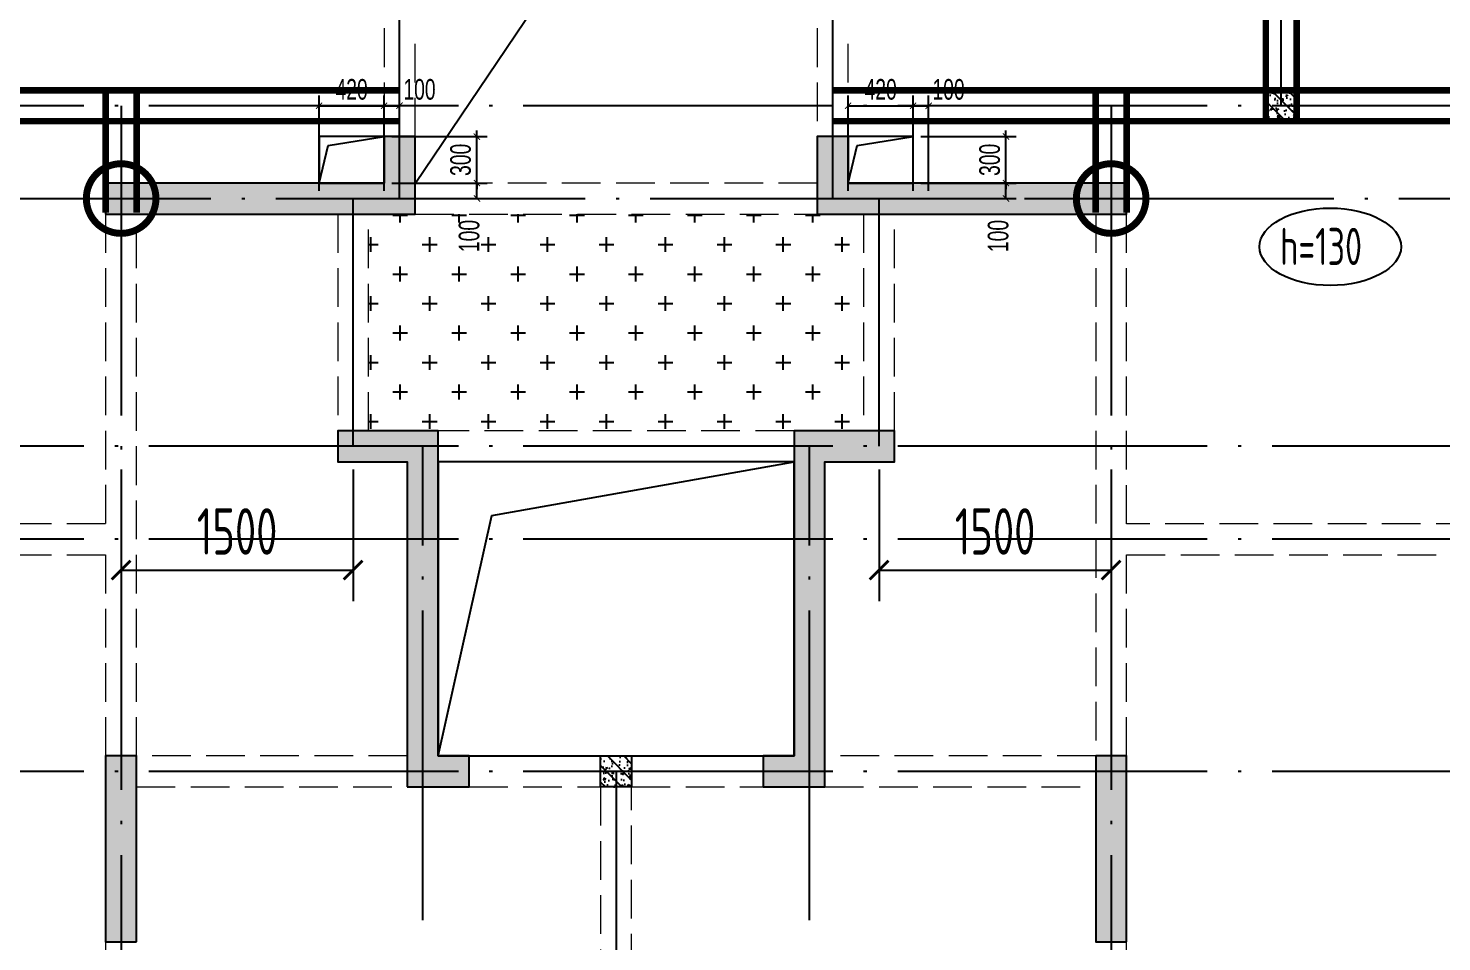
# Model space of a CAD drawing. Extents: x -812054 to 22247, y -644080 to 1003627.
# Drawn here: x -334957 to -325820, y -223660 to -217760 of the extents above; entities that cross this region are included whole.
import ezdxf

# ---------------------------------------------------------------- set-up
doc = ezdxf.new("R2010")
doc.units = 0
doc.header["$LTSCALE"] = 1000
doc.linetypes.add('DASH', pattern=[0.35, 0.25, -0.1])
doc.linetypes.add('DOTE', pattern=[2.42, 2, -0.2, 0.02, -0.2])
doc.layers.get('0').update_dxf_attribs({"linetype": 'CONTINUOUS'})
doc.layers.get('DEFPOINTS').update_dxf_attribs({"linetype": 'CONTINUOUS'})
doc.layers.add('+公共字体', color=7, linetype='CONTINUOUS', lineweight=20)
for name, color, linetype in [('A-DOTE', 10, 'DOTE'), ('ROOF', 183, 'CONTINUOUS'), ('S-B板填充', 251, 'CONTINUOUS'), ('S-B板标注', 3, 'CONTINUOUS'), ('S-B板配筋号', 7, 'CONTINUOUS'), ('S-C承台编号', 6, 'CONTINUOUS'), ('S-D洞口', 4, 'CONTINUOUS'), ('S-D洞口标注', 3, 'CONTINUOUS'), ('S-L主梁线', 4, 'DASH'), ('S-Q墙填充', 252, 'CONTINUOUS'), ('S-Q墙实线', 6, 'CONTINUOUS'), ('S-Q墙标注', 3, 'CONTINUOUS'), ('S-板正筋', 2, 'CONTINUOUS'), ('S-构造柱', 212, 'CONTINUOUS')]:
    doc.layers.add(name, color=color, linetype=linetype)
doc.layers.add('配箍校核', color=34, linetype='CONTINUOUS', plot=False)
doc.styles.add('TSSD_REIN', font='tssdeng.shx', dxfattribs={"width": 0.7, "height": 300, "bigfont": 'tssdchn.shx'})
doc.styles.add('结构文字', font='zstxt.shx', dxfattribs={"width": 0.7, "bigfont": 'zshz.shx'})
doc.dimstyles.new('STRUCK', dxfattribs={"dimtxt": 400, "dimasz": 121, "dimexe": 200, "dimexo": 150, "dimgap": 115, "dimtad": 1, "dimdec": 0, "dimdsep": 46, "dimtxsty": '结构文字', "dimblk": 'ARCHTICK', "dimcen": 400, "dimclrd": 3, "dimclre": 3, "dimclrt": 7, "dimadec": 0, "dimazin": 0, "dimtfac": 1, "dimtdec": 0, "dimtix": 1, "dimtmove": 2, "dimatfit": 3, "dimldrblk": '_DIMX', "dimfxl": 1, "dimtolj": 1, "dimtzin": 0, "dimarcsym": 0})
doc.dimstyles.new('STRUCK30', dxfattribs={"dimscale": 0.33333, "dimtxt": 400, "dimasz": 121, "dimexe": 200, "dimexo": 150, "dimgap": 115, "dimtad": 1, "dimdec": 0, "dimdsep": 46, "dimtxsty": '结构文字', "dimblk": 'ARCHTICK', "dimcen": 400, "dimclrd": 3, "dimclre": 3, "dimclrt": 7, "dimadec": 0, "dimazin": 0, "dimtfac": 1, "dimtdec": 0, "dimtix": 1, "dimtmove": 2, "dimatfit": 3, "dimldrblk": '_DIMX', "dimfxl": 1, "dimtolj": 1, "dimtzin": 0, "dimarcsym": 0})

# ---------------------------------------------------------------- blocks, each defined once
blk = doc.blocks.new('20210726.16350016')
at = {"layer": 'A-DOTE'}
for p, q in [((40700, 13100.3), (40700, 21100)), ((43500, 13100.3), (43500, 21100)), ((46400, 13700), (46400, 21100)), ((55600, 13700), (3600, 13700)), ((38900.2, 13700), (38900, 3600)), ((45299.8, 13700), (45300, 3600)), ((3600, 13100.3), (55600, 13100.3)), ((40400, 11500), (40400, 13100)), ((43800, 11500), (43800, 13100)), ((55600, 11500), (3600, 11500)), ((40850, 3600), (40850, 11500)), ((43350, 3600), (43350, 11500)), ((55600, 10900), (3600, 10900)), ((55600, 9400), (3600, 9400)), ((42100, 9400), (42100, 3600))]:
    blk.add_line(p, q, dxfattribs=at)
blk = doc.blocks.new('_ArchTick')
at = {"color": 0, "linetype": 'ByBlock', "const_width": 0.15}
blk.add_lwpolyline([(-0.5, -0.5), (0.5, 0.5)], dxfattribs=at)
blk = doc.blocks.new('*D1378')
at = {"layer": 'DEFPOINTS', "color": 0, "transparency": 16777216}
for p in [(-329236.5, -218459.8), (-328636.5, -218459.8), (-329236.5, -218759.8)]:
    blk.add_point(p, dxfattribs=at)
at = {"layer": 'S-D洞口标注', "color": 3, "lineweight": -2, "transparency": 16777216}
for p, q in [((-329186.5, -218459.8), (-328569.8, -218459.8)), ((-328636.5, -218459.8), (-328636.5, -218419.5)), ((-328636.5, -218759.8), (-328636.5, -218459.8)), ((-329186.5, -218759.8), (-328569.8, -218759.8)), ((-328636.5, -218759.8), (-328636.5, -218800.2))]:
    blk.add_line(p, q, dxfattribs=at)
at = {"layer": 'S-D洞口标注', "color": 3, "lineweight": -2, "transparency": 16777216, "xscale": 40.33293, "yscale": 40.33293, "zscale": 40.33293}
for p, rotation in [((-328636.5, -218459.8), 270), ((-328636.5, -218759.8), 90)]:
    blk.add_blockref('_ArchTick', p, dxfattribs=dict(at, rotation=rotation))
at = {"layer": 'S-D洞口标注', "color": 7, "transparency": 16777216, "insert": (-328741.5, -218609.8), "char_height": 133.33, "attachment_point": 5, "rotation": 90, "style": '结构文字'}
blk.add_mtext('\\A1;300', dxfattribs=at)
blk = doc.blocks.new('_DIMX')
blk.add_line((-150, 0), (150, 0))
at = {"const_width": 50}
blk.add_lwpolyline([(-70, -70), (70, 70)], dxfattribs=at)
blk = doc.blocks.new('*D1379')
at = {"layer": 'DEFPOINTS', "color": 0, "transparency": 16777216}
for p in [(-329236.5, -218260.4), (-329656.5, -218860.4), (-329236.5, -218859.8)]:
    blk.add_point(p, dxfattribs=at)
at = {"layer": 'S-D洞口标注', "color": 3, "lineweight": -2, "transparency": 16777216}
for p, q in [((-329656.5, -218810.4), (-329656.5, -218193.8)), ((-329656.5, -218260.4), (-329236.5, -218260.4)), ((-329236.5, -218809.8), (-329236.5, -218193.8))]:
    blk.add_line(p, q, dxfattribs=at)
at = {"layer": 'S-D洞口标注', "color": 3, "lineweight": -2, "transparency": 16777216, "xscale": 40.33293, "yscale": 40.33293, "zscale": 40.33293, "rotation": 180}
blk.add_blockref('_ArchTick', (-329656.5, -218260.4), dxfattribs=at)
at = {"layer": 'S-D洞口标注', "color": 3, "lineweight": -2, "transparency": 16777216, "xscale": 40.33293, "yscale": 40.33293, "zscale": 40.33293}
blk.add_blockref('_ArchTick', (-329236.5, -218260.4), dxfattribs=at)
at = {"layer": 'S-D洞口标注', "color": 7, "transparency": 16777216, "insert": (-329446.5, -218155.4), "char_height": 133.33, "attachment_point": 5, "style": '结构文字'}
blk.add_mtext('\\A1;420', dxfattribs=at)
blk = doc.blocks.new('*D1380')
at = {"layer": 'DEFPOINTS', "color": 0, "transparency": 16777216}
for p in [(-329136.5, -218260.4), (-329236.5, -218859.8), (-329136.5, -218859.8)]:
    blk.add_point(p, dxfattribs=at)
at = {"layer": 'S-D洞口标注', "color": 3, "lineweight": -2, "transparency": 16777216}
for p, q in [((-329236.5, -218809.8), (-329236.5, -218193.8)), ((-329236.5, -218260.4), (-329136.5, -218260.4)), ((-329136.5, -218809.8), (-329136.5, -218193.8))]:
    blk.add_line(p, q, dxfattribs=at)
at = {"layer": 'S-D洞口标注', "color": 3, "lineweight": -2, "transparency": 16777216, "xscale": 40.33293, "yscale": 40.33293, "zscale": 40.33293, "rotation": 180}
blk.add_blockref('_ArchTick', (-329236.5, -218260.4), dxfattribs=at)
at = {"layer": 'S-D洞口标注', "color": 3, "lineweight": -2, "transparency": 16777216, "xscale": 40.33293, "yscale": 40.33293, "zscale": 40.33293}
blk.add_blockref('_ArchTick', (-329136.5, -218260.4), dxfattribs=at)
at = {"layer": 'S-D洞口标注', "color": 7, "transparency": 16777216, "insert": (-329007.6, -218155.4), "char_height": 133.33, "attachment_point": 5, "style": '结构文字'}
blk.add_mtext('\\A1;100', dxfattribs=at)
blk = doc.blocks.new('*D1381')
at = {"layer": 'DEFPOINTS', "color": 0, "transparency": 16777216}
for p in [(-329236.5, -218759.8), (-328636.5, -218759.8), (-329236.5, -218859.8)]:
    blk.add_point(p, dxfattribs=at)
at = {"layer": 'S-D洞口标注', "color": 3, "lineweight": -2, "transparency": 16777216}
for p, q in [((-329186.5, -218759.8), (-328569.8, -218759.8)), ((-328636.5, -218859.8), (-328636.5, -218759.8)), ((-329186.5, -218859.8), (-328569.8, -218859.8))]:
    blk.add_line(p, q, dxfattribs=at)
at = {"layer": 'S-D洞口标注', "color": 3, "lineweight": -2, "transparency": 16777216, "xscale": 40.33293, "yscale": 40.33293, "zscale": 40.33293}
for p, rotation in [((-328636.5, -218759.8), 90), ((-328636.5, -218859.8), 270)]:
    blk.add_blockref('_ArchTick', p, dxfattribs=dict(at, rotation=rotation))
at = {"layer": 'S-D洞口标注', "color": 7, "transparency": 16777216, "insert": (-328686.5, -219101.8), "char_height": 133.33, "attachment_point": 5, "rotation": 90, "style": '结构文字'}
blk.add_mtext('\\A1;100', dxfattribs=at)
blk = doc.blocks.new('*D1382')
at = {"layer": 'DEFPOINTS', "color": 0, "transparency": 16777216}
for p in [(-332656.5, -218459.8), (-332056.5, -218459.8), (-332656.5, -218759.8)]:
    blk.add_point(p, dxfattribs=at)
at = {"layer": 'S-D洞口标注', "color": 3, "lineweight": -2, "transparency": 16777216}
for p, q in [((-332606.5, -218459.8), (-331989.8, -218459.8)), ((-332056.5, -218459.8), (-332056.5, -218419.5)), ((-332056.5, -218759.8), (-332056.5, -218459.8)), ((-332606.5, -218759.8), (-331989.8, -218759.8)), ((-332056.5, -218759.8), (-332056.5, -218800.2))]:
    blk.add_line(p, q, dxfattribs=at)
at = {"layer": 'S-D洞口标注', "color": 3, "lineweight": -2, "transparency": 16777216, "xscale": 40.33293, "yscale": 40.33293, "zscale": 40.33293}
for p, rotation in [((-332056.5, -218459.8), 270), ((-332056.5, -218759.8), 90)]:
    blk.add_blockref('_ArchTick', p, dxfattribs=dict(at, rotation=rotation))
at = {"layer": 'S-D洞口标注', "color": 7, "transparency": 16777216, "insert": (-332161.5, -218609.8), "char_height": 133.33, "attachment_point": 5, "rotation": 90, "style": '结构文字'}
blk.add_mtext('\\A1;300', dxfattribs=at)
blk = doc.blocks.new('*D1383')
at = {"layer": 'DEFPOINTS', "color": 0, "transparency": 16777216}
for p in [(-332656.5, -218260.4), (-333076.5, -218860.4), (-332656.5, -218859.8)]:
    blk.add_point(p, dxfattribs=at)
at = {"layer": 'S-D洞口标注', "color": 3, "lineweight": -2, "transparency": 16777216}
for p, q in [((-333076.5, -218810.4), (-333076.5, -218193.8)), ((-333076.5, -218260.4), (-332656.5, -218260.4)), ((-332656.5, -218809.8), (-332656.5, -218193.8))]:
    blk.add_line(p, q, dxfattribs=at)
at = {"layer": 'S-D洞口标注', "color": 3, "lineweight": -2, "transparency": 16777216, "xscale": 40.33293, "yscale": 40.33293, "zscale": 40.33293, "rotation": 180}
blk.add_blockref('_ArchTick', (-333076.5, -218260.4), dxfattribs=at)
at = {"layer": 'S-D洞口标注', "color": 3, "lineweight": -2, "transparency": 16777216, "xscale": 40.33293, "yscale": 40.33293, "zscale": 40.33293}
blk.add_blockref('_ArchTick', (-332656.5, -218260.4), dxfattribs=at)
at = {"layer": 'S-D洞口标注', "color": 7, "transparency": 16777216, "insert": (-332866.5, -218155.4), "char_height": 133.33, "attachment_point": 5, "style": '结构文字'}
blk.add_mtext('\\A1;420', dxfattribs=at)
blk = doc.blocks.new('*D1384')
at = {"layer": 'DEFPOINTS', "color": 0, "transparency": 16777216}
for p in [(-332556.5, -218260.4), (-332656.5, -218859.8), (-332556.5, -218859.8)]:
    blk.add_point(p, dxfattribs=at)
at = {"layer": 'S-D洞口标注', "color": 3, "lineweight": -2, "transparency": 16777216}
for p, q in [((-332656.5, -218809.8), (-332656.5, -218193.8)), ((-332656.5, -218260.4), (-332556.5, -218260.4)), ((-332556.5, -218809.8), (-332556.5, -218193.8))]:
    blk.add_line(p, q, dxfattribs=at)
at = {"layer": 'S-D洞口标注', "color": 3, "lineweight": -2, "transparency": 16777216, "xscale": 40.33293, "yscale": 40.33293, "zscale": 40.33293, "rotation": 180}
blk.add_blockref('_ArchTick', (-332656.5, -218260.4), dxfattribs=at)
at = {"layer": 'S-D洞口标注', "color": 3, "lineweight": -2, "transparency": 16777216, "xscale": 40.33293, "yscale": 40.33293, "zscale": 40.33293}
blk.add_blockref('_ArchTick', (-332556.5, -218260.4), dxfattribs=at)
at = {"layer": 'S-D洞口标注', "color": 7, "transparency": 16777216, "insert": (-332427.6, -218155.4), "char_height": 133.33, "attachment_point": 5, "style": '结构文字'}
blk.add_mtext('\\A1;100', dxfattribs=at)
blk = doc.blocks.new('*D1385')
at = {"layer": 'DEFPOINTS', "color": 0, "transparency": 16777216}
for p in [(-332656.5, -218759.8), (-332056.5, -218759.8), (-332656.5, -218859.8)]:
    blk.add_point(p, dxfattribs=at)
at = {"layer": 'S-D洞口标注', "color": 3, "lineweight": -2, "transparency": 16777216}
for p, q in [((-332606.5, -218759.8), (-331989.8, -218759.8)), ((-332056.5, -218859.8), (-332056.5, -218759.8)), ((-332606.5, -218859.8), (-331989.8, -218859.8))]:
    blk.add_line(p, q, dxfattribs=at)
at = {"layer": 'S-D洞口标注', "color": 3, "lineweight": -2, "transparency": 16777216, "xscale": 40.33293, "yscale": 40.33293, "zscale": 40.33293}
for p, rotation in [((-332056.5, -218759.8), 90), ((-332056.5, -218859.8), 270)]:
    blk.add_blockref('_ArchTick', p, dxfattribs=dict(at, rotation=rotation))
at = {"layer": 'S-D洞口标注', "color": 7, "transparency": 16777216, "insert": (-332106.5, -219101.7), "char_height": 133.33, "attachment_point": 5, "rotation": 90, "style": '结构文字'}
blk.add_mtext('\\A1;100', dxfattribs=at)
blk = doc.blocks.new('20210803.22403995')
at = {"layer": '+公共字体', "color": 2, "const_width": 45}
for points in [[(-829937.9, -169986.3, 1), (-829937.9, -169536.3, 1), (-829937.9, -169986.3, -1)], [(-823538.3, -169986.3, 1), (-823538.3, -169536.3, 1), (-823538.3, -169986.3, -1)]]:
    blk.add_lwpolyline(points, format="xyb", dxfattribs=at)
blk = doc.blocks.new('20210807.15313138')
at = {"layer": 'S-Q墙填充'}
h = blk.add_hatch(color=252, dxfattribs=at)
h.dxf.hatch_style = 1
h.paths.add_polyline_path([(95215.6, 65339.8), (96815.6, 65339.8), (97215.6, 65339.8), (97215.6, 65839.8), (97015.6, 65839.8), (97015.6, 65539.8), (96815.6, 65539.8), (95215.6, 65539.8)])
h = blk.add_hatch(color=252, dxfattribs=at)
h.dxf.hatch_style = 1
h.paths.add_polyline_path([(100015.6, 65539.8), (100015.6, 65839.8), (99815.6, 65839.8), (99815.6, 65339.8), (100215.5, 65339.8), (101815.6, 65339.8), (101815.6, 65539.8), (100215.5, 65539.8)])
h = blk.add_hatch(color=252, dxfattribs=at)
h.dxf.hatch_style = 1
h.paths.add_polyline_path([(97165.6, 61639.5), (97565.6, 61639.5), (97565.6, 61839.5), (97365.6, 61839.5), (97365.6, 63239.5), (97365.6, 63939.5), (96715.6, 63939.5), (96715.6, 63739.5), (97165.6, 63739.5), (97165.6, 63239.5)])
h = blk.add_hatch(color=252, dxfattribs=at)
h.dxf.hatch_style = 1
h.paths.add_polyline_path([(99665.6, 61839.5), (99465.6, 61839.5), (99465.6, 61639.5), (99865.6, 61639.5), (99865.6, 63239.5), (99865.6, 63739.5), (100315.5, 63739.5), (100315.5, 63939.5), (99665.6, 63939.5), (99665.6, 63239.5)])
h = blk.add_hatch(color=252, dxfattribs=at)
h.dxf.hatch_style = 1
h.paths.add_polyline_path([(95415.7, 60639.5), (95415.7, 61839.5), (95215.7, 61839.5), (95215.7, 60639.5)])
h = blk.add_hatch(color=252, dxfattribs=at)
h.dxf.hatch_style = 1
h.paths.add_polyline_path([(101815.6, 60639.5), (101815.6, 61839.5), (101615.6, 61839.5), (101615.6, 60639.5)])
at = {"layer": 'S-D洞口', "color": 5}
blk.add_lwpolyline([(97365.6, 61839.5), (99665.6, 61839.5), (99665.6, 63739.5), (97365.6, 63739.5), (97365.6, 61839.5), (97712.5, 63392.7), (99665.6, 63739.5)], dxfattribs=at)
at = {"layer": 'S-L主梁线', "linetype": 'DASH', "lineweight": 18}
for p, q in [((97015.6, 66539.5), (97015.6, 65839.8)), ((97215.6, 65839.8), (97215.6, 66539.5)), ((99815.6, 66539.5), (99815.6, 65839.8)), ((100015.6, 65839.8), (100015.6, 66539.5)), ((99815.6, 65539.8), (97215.6, 65539.8)), ((95215.6, 65339.8), (95215.7, 63339.5)), ((95415.7, 63239.5), (95415.6, 65339.8)), ((96715.6, 65339.8), (96715.6, 63939.5)), ((96915.6, 63939.5), (96915.6, 65339.8)), ((97215.6, 65339.8), (99815.6, 65339.8)), ((100115.5, 65339.8), (100115.5, 63939.5)), ((100315.5, 63939.5), (100315.5, 65339.8)), ((101615.6, 65339.8), (101615.6, 63239.5)), ((101815.6, 63339.5), (101815.6, 65339.8)), ((99665.6, 63939.5), (97365.6, 63939.5)), ((95215.7, 63339.5), (92615.6, 63339.5)), ((104415.6, 63339.5), (101815.6, 63339.5)), ((95415.7, 61839.5), (95415.7, 63239.5)), ((101615.6, 63239.5), (101615.6, 61839.5)), ((92515.6, 63139.5), (95215.7, 63139.5)), ((95215.7, 63139.5), (95215.7, 61839.5)), ((101815.6, 63139.5), (104515.6, 63139.5)), ((101815.6, 61839.5), (101815.6, 63139.5)), ((97165.6, 61839.5), (95415.7, 61839.5)), ((101615.6, 61839.5), (99865.6, 61839.5)), ((95415.7, 61639.5), (97165.6, 61639.5)), ((97565.6, 61639.5), (98415.6, 61639.5)), ((98415.6, 61639.5), (98415.6, 57639.5)), ((98615.6, 57639.5), (98615.6, 61639.5)), ((98615.6, 61639.5), (99465.6, 61639.5)), ((99865.6, 61639.5), (101615.6, 61639.5)), ((95215.7, 60639.5), (95215.7, 59089.5)), ((101815.6, 59089.5), (101815.6, 60639.5))]:
    blk.add_line(p, q, dxfattribs=at)
at = {"layer": 'S-L主梁线', "linetype": 'ByBlock', "lineweight": 18}
for p, q in [((97365.6, 63739.5), (99665.6, 63739.5)), ((98515.6, 61839.5), (97565.6, 61839.5)), ((99465.6, 61839.5), (98515.6, 61839.5))]:
    blk.add_line(p, q, dxfattribs=at)
at = {"layer": 'S-Q墙实线'}
for points in [[(95215.6, 65339.8), (96815.6, 65339.8), (97215.6, 65339.8), (97215.6, 65839.8), (97015.6, 65839.8), (97015.6, 65539.8), (96815.6, 65539.8), (95215.6, 65539.8)], [(100015.6, 65539.8), (100015.6, 65839.8), (99815.6, 65839.8), (99815.6, 65339.8), (100215.5, 65339.8), (101815.6, 65339.8), (101815.6, 65539.8), (100215.5, 65539.8)], [(97165.6, 61639.5), (97565.6, 61639.5), (97565.6, 61839.5), (97365.6, 61839.5), (97365.6, 63239.5), (97365.6, 63939.5), (96715.6, 63939.5), (96715.6, 63739.5), (97165.6, 63739.5), (97165.6, 63239.5)], [(99665.6, 61839.5), (99465.6, 61839.5), (99465.6, 61639.5), (99865.6, 61639.5), (99865.6, 63239.5), (99865.6, 63739.5), (100315.5, 63739.5), (100315.5, 63939.5), (99665.6, 63939.5), (99665.6, 63239.5)], [(95415.7, 60639.5), (95415.7, 61839.5), (95215.7, 61839.5), (95215.7, 60639.5)], [(101815.6, 60639.5), (101815.6, 61839.5), (101615.6, 61839.5), (101615.6, 60639.5)]]:
    blk.add_lwpolyline(points, close=True, dxfattribs=at)
blk = doc.blocks.new('20210730.02141516')
at = {"layer": 'S-构造柱'}
h = blk.add_hatch(dxfattribs=at)
h.set_pattern_fill('ARMORED', color=256, scale=15, angle=-90, style=0)
h.set_pattern_definition([(320, (-154189.41, 3278673.45), (-9.4128202, -107.5890274), [11.25, -123.75]), (265, (-154189.41, 3278673.45), (112.82882, 20.8127), [9, -99]), (10.4514, (-154190.19, 3278664.49), (103.4159313, -86.7764073), [9.5610285, -105.1713168]), (316.1842, (-154159.41, 3278673.45), (-24.827852, -160.0861573), [16.875, -185.625]), (6.6356, (-154161.48, 3278660.11), (146.117681, -140.199406), [14.341543, -157.75695]), (261.1842, (-154159.41, 3278673.45), (146.11779, -140.199292), [13.5, -148.5]), (291, (-154166.91, 3278658.45), (-60.3928336, -89.5360578), [11.25, -123.75]), (236, (-154166.91, 3278658.45), (108.7725068, -36.4972998), [9, -99]), (341.4514, (-154171.94, 3278650.99), (48.3795745, -126.0333943), [9.5610285, -105.1713168]), (307.5, (-154189.41, 3278673.454), (49.93407807, -1.8239783), [0, -97.8, 0, -100.5, 0, -99.375]), (277.5, (-154189.41, 3278673.454), (59.1617568, -39.4604306), [0, -57.3, 0, -95.55, 0, -37.875]), (237.5, (-154189.41, 3278706.904), (-3.38323076, -80.07336543), [0, -37.5, 0, -117, 0, -155.25]), (227.5, (-154189.41, 3278721.904), (15.0157473, -87.4779254), [0, -48.75, 0, -77.7, 0, -110.25]), (315, (-154189.41, 3278673.454), (53.0330086, 53.0330086), [])])
h.paths.add_polyline_path([(200, 200), (200, 0), (0, 0), (0, 200)])
blk.add_lwpolyline([(200, 200), (200, 0), (0, 0), (0, 200)], close=True, dxfattribs=at)
blk = doc.blocks.new('20210809.18285270')
at = {"layer": 'ROOF', "rotation": 359.9999999538236}
for p in [(41800, 9100.2), (37500, 4800.2)]:
    blk.add_blockref('20210730.02141516', p, dxfattribs=at)
blk = doc.blocks.new('*D1305')
at = {"layer": 'DEFPOINTS', "color": 0, "transparency": 16777216}
for p in [(-334356.3, -220460.1), (-332856.5, -220460.1), (-332856.5, -221260.1)]:
    blk.add_point(p, dxfattribs=at)
at = {"layer": 'S-Q墙标注', "color": 3, "lineweight": -2, "transparency": 16777216}
for p, q in [((-334356.3, -220610.1), (-334356.3, -221460.1)), ((-332856.5, -220610.1), (-332856.5, -221460.1)), ((-334356.3, -221260.1), (-332856.5, -221260.1))]:
    blk.add_line(p, q, dxfattribs=at)
at = {"layer": 'S-Q墙标注', "color": 3, "lineweight": -2, "transparency": 16777216, "xscale": 121, "yscale": 121, "zscale": 121, "rotation": 180}
blk.add_blockref('_ArchTick', (-334356.3, -221260.1), dxfattribs=at)
at = {"layer": 'S-Q墙标注', "color": 3, "lineweight": -2, "transparency": 16777216, "xscale": 121, "yscale": 121, "zscale": 121}
blk.add_blockref('_ArchTick', (-332856.5, -221260.1), dxfattribs=at)
at = {"layer": 'S-Q墙标注', "color": 7, "transparency": 16777216, "insert": (-333606.4, -221010.1), "char_height": 300, "attachment_point": 5, "style": 'TSSD_REIN'}
blk.add_mtext('\\A1;1500', dxfattribs=at)
blk = doc.blocks.new('*D1306')
at = {"layer": 'DEFPOINTS', "color": 0, "transparency": 16777216}
for p in [(-329456.5, -220460.1), (-327956.6, -220460.1), (-327956.6, -221260.1)]:
    blk.add_point(p, dxfattribs=at)
at = {"layer": 'S-Q墙标注', "color": 3, "lineweight": -2, "transparency": 16777216}
for p, q in [((-329456.5, -220610.1), (-329456.5, -221460.1)), ((-327956.6, -220610.1), (-327956.6, -221460.1)), ((-329456.5, -221260.1), (-327956.6, -221260.1))]:
    blk.add_line(p, q, dxfattribs=at)
at = {"layer": 'S-Q墙标注', "color": 3, "lineweight": -2, "transparency": 16777216, "xscale": 121, "yscale": 121, "zscale": 121, "rotation": 180}
blk.add_blockref('_ArchTick', (-329456.5, -221260.1), dxfattribs=at)
at = {"layer": 'S-Q墙标注', "color": 3, "lineweight": -2, "transparency": 16777216, "xscale": 121, "yscale": 121, "zscale": 121}
blk.add_blockref('_ArchTick', (-327956.6, -221260.1), dxfattribs=at)
at = {"layer": 'S-Q墙标注', "color": 7, "transparency": 16777216, "insert": (-328706.6, -221010.1), "char_height": 300, "attachment_point": 5, "style": 'TSSD_REIN'}
blk.add_mtext('\\A1;1500', dxfattribs=at)

msp = doc.modelspace()

# ---------------------------------------------------------------- hatches: boundary and pattern name
at = {"layer": 'S-B板填充'}
h = msp.add_hatch(dxfattribs=at)
h.set_pattern_fill('CROSS', color=252, scale=30, style=0)
h.set_pattern_definition([(0, (-245922.54, -366603.97), (190.5, 190.5), [95.25, -285.75]), (90, (-245874.91, -366651.6), (-190.5, 190.5), [95.25, -285.75])])
h.paths.add_polyline_path([(-332756.54, -218959.83), (-329556.6, -218959.83), (-329556.6, -220360.1), (-332756.54, -220360.1)])

# ---------------------------------------------------------------- linework, layer by layer
at = {"layer": 'S-B板标注'}
msp.add_ellipse((-326539.94, -219171.16), major_axis=(-457.33, 0), ratio=0.5472416, dxfattribs=at)
at = {"layer": 'S-B板配筋号', "color": 1}
msp.add_lwpolyline([(-332456.03, -218761.59), (-329856.52, -214911.86)], dxfattribs=at)
at = {"layer": 'S-D洞口', "color": 5}
for points in [[(-333076.48, -218759.83), (-332656.48, -218759.83), (-332656.48, -218459.83), (-333076.48, -218459.83), (-333076.48, -218759.83), (-333018.14, -218518.16), (-332656.48, -218459.83)], [(-329656.48, -218759.83), (-329236.48, -218759.83), (-329236.48, -218459.83), (-329656.48, -218459.83), (-329656.48, -218759.83), (-329598.14, -218518.17), (-329236.48, -218459.83)], [(-332306.48, -222460.1), (-330006.48, -222460.1), (-330006.48, -220560.1), (-332306.48, -220560.1), (-332306.48, -222460.1), (-331959.65, -220906.93), (-330006.48, -220560.1)]]:
    msp.add_lwpolyline(points, dxfattribs=at)
at = {"layer": 'S-板正筋', "color": 5, "linetype": 'DASH', "const_width": 42.86}
for points in [[(-326956.49, -217260.1), (-326956.48, -218360.1)], [(-326756.49, -217260.1), (-326756.48, -218360.1)], [(-332556.48, -218160.1), (-337156.49, -218160.1)], [(-334456.49, -218950.55), (-334456.49, -218160.1)], [(-334256.48, -218950.55), (-334256.48, -218160.1)], [(-329756.5, -218160.1), (-325156.48, -218160.1)], [(-328056.5, -218950.55), (-328056.5, -218160.1)], [(-327856.49, -218950.55), (-327856.49, -218160.1)], [(-332556.48, -218360.1), (-337156.49, -218360.1)], [(-329756.5, -218360.1), (-325156.48, -218360.1)]]:
    msp.add_lwpolyline(points, dxfattribs=at)

# ---------------------------------------------------------------- block references
at = {"layer": 'A-DOTE'}
msp.add_blockref('20210726.16350016', (-373256.48, -231960.15), dxfattribs=at)
at = {"layer": 'S-C承台编号'}
msp.add_blockref('20210803.22403995', (495581.66, -49098.57), dxfattribs=at)
at = {"layer": 'S-Q墙填充'}
msp.add_blockref('20210807.15313138', (-429672.12, -284299.65), dxfattribs=at)
at = {"layer": '配箍校核'}
msp.add_blockref('20210809.18285270', (-368756.49, -227460.27), dxfattribs=at)

# ---------------------------------------------------------------- texts
at = {"layer": 'S-B板标注', "color": 7, "style": 'TSSD_REIN', "width": 0.7}
msp.add_text('h=130', height=240, dxfattribs=at).set_placement((-326864.63, -219289.31))

# ---------------------------------------------------------------- dimensions: what is measured, and where the dimension line sits
at = {"layer": 'S-D洞口标注'}
for base, p1, p2, picture, middle in [((-332656.48, -218260.43), (-333076.48, -218860.43), (-332656.48, -218859.83), '*D1383', (-332866.48, -218155.43)), ((-329236.47, -218260.43), (-329656.48, -218860.43), (-329236.47, -218859.83), '*D1379', (-329446.47, -218155.43))]:
    dim = msp.add_linear_dim(base=base, p1=p1, p2=p2, dimstyle='STRUCK30', dxfattribs=at)
    dim.commit()
    dim.dimension.update_dxf_attribs({"geometry": picture, "text_midpoint": middle})
for base, p1, p2, picture, middle in [((-332556.49, -218260.43), (-332656.48, -218859.83), (-332556.49, -218859.83), '*D1384', (-332427.6, -218155.43)), ((-329136.48, -218260.43), (-329236.47, -218859.83), (-329136.48, -218859.83), '*D1380', (-329007.6, -218155.43))]:
    dim = msp.add_linear_dim(base=base, p1=p1, p2=p2, dimstyle='STRUCK30', dxfattribs=at)
    dim.commit()
    dim.dimension.update_dxf_attribs({"geometry": picture, "text_midpoint": middle, "dimtype": 160})
for base, p1, p2, picture, middle in [((-332056.48, -218459.83), (-332656.48, -218759.83), (-332656.48, -218459.83), '*D1382', (-332161.48, -218609.83)), ((-328636.47, -218459.83), (-329236.47, -218759.83), (-329236.47, -218459.83), '*D1378', (-328741.47, -218609.83))]:
    dim = msp.add_linear_dim(base=base, p1=p1, p2=p2, angle=90, dimstyle='STRUCK30', dxfattribs=at)
    dim.commit()
    dim.dimension.update_dxf_attribs({"geometry": picture, "text_midpoint": middle})
for base, p1, p2, picture, middle in [((-332056.48, -218759.83), (-332656.48, -218859.83), (-332656.48, -218759.83), '*D1385', (-332106.48, -219101.75)), ((-328636.47, -218759.83), (-329236.47, -218859.83), (-329236.47, -218759.83), '*D1381', (-328686.47, -219101.76))]:
    dim = msp.add_linear_dim(base=base, p1=p1, p2=p2, angle=90, dimstyle='STRUCK30', dxfattribs=at)
    dim.commit()
    dim.dimension.update_dxf_attribs({"geometry": picture, "text_midpoint": middle, "dimtype": 160})
at = {"layer": 'S-Q墙标注'}
for base, p1, p2, picture, middle in [((-332856.48, -221260.1), (-334356.31, -220460.1), (-332856.48, -220460.1), '*D1305', (-333606.39, -221010.1)), ((-327956.65, -221260.1), (-329456.48, -220460.1), (-327956.65, -220460.1), '*D1306', (-328706.56, -221010.1))]:
    dim = msp.add_linear_dim(base=base, p1=p1, p2=p2, dimstyle='STRUCK', override={"dimtxt": 300, "dimgap": 100, "dimtxsty": 'TSSD_REIN'}, dxfattribs=at)
    dim.commit()
    dim.dimension.update_dxf_attribs({"geometry": picture, "text_midpoint": middle})

doc.saveas('drawing.dxf')
